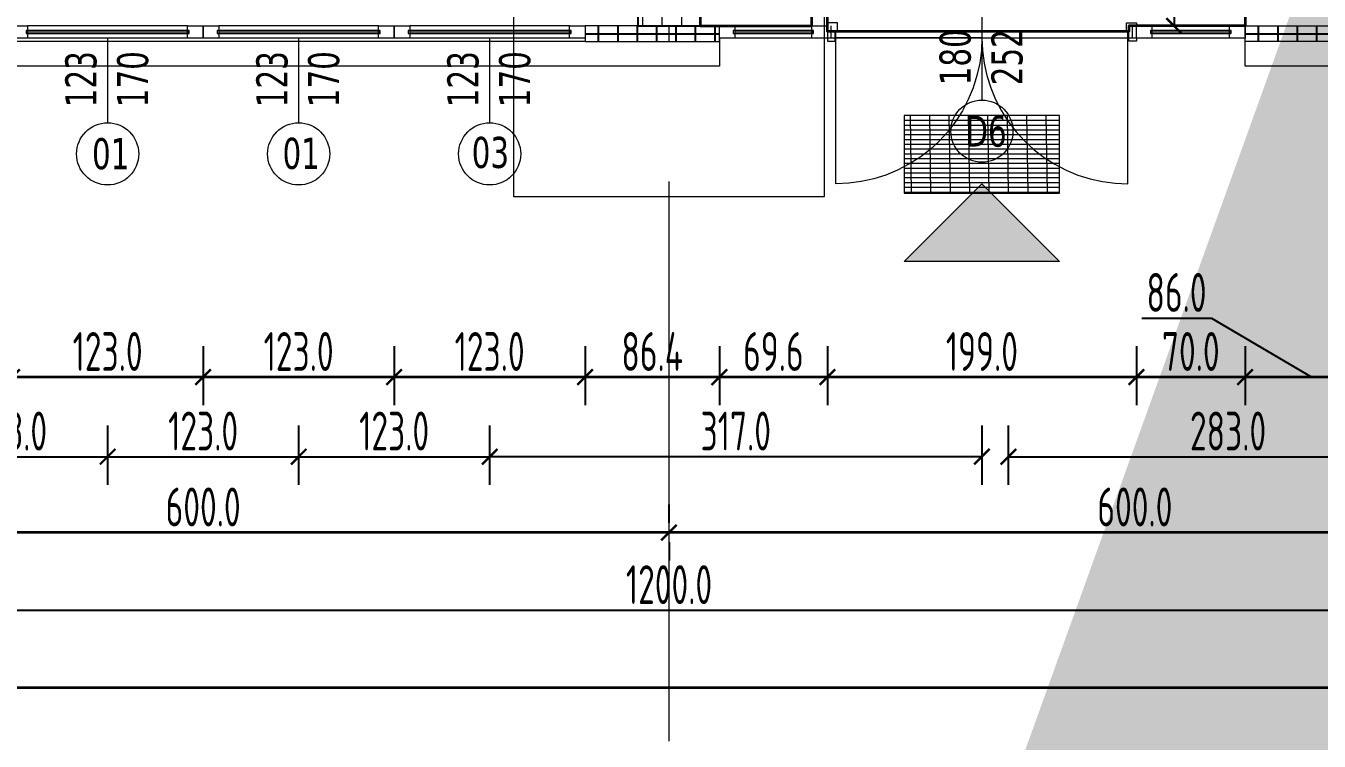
# Model space of a CAD drawing. Extents: x 6529560 to 6558080, y 5579316 to 5588131.
# Drawn here: x 6543819.16 to 6543827.49, y 5579599.63 to 5579604.23 of the extents above; entities that cross this region are included whole.
import ezdxf

# ---------------------------------------------------------------- set-up
doc = ezdxf.new("R2010")
doc.units = 0
doc.header["$MEASUREMENT"] = 0
doc.header["$PDSIZE"] = -5
doc.linetypes.add('ACAD_ISO10W100', pattern=[18, 12, -3, 0, -3])
doc.linetypes.add('GR_SOLID', pattern=[0])
doc.layers.get('0').update_dxf_attribs({"color": 2, "linetype": 'CONTINUOUS', "lineweight": 5})
doc.layers.get('Defpoints').update_dxf_attribs({"linetype": 'CONTINUOUS'})
for name, color, linetype, lineweight in [('arch_drzwi i okna', 4, 'CONTINUOUS', 15), ('arch_drzwi i okna_znaczniki', 130, 'CONTINUOUS', 9), ('arch_fundamenty na rzucie', 3, 'CONTINUOUS', 15), ('arch_osie', 181, 'CONTINUOUS', 5), ('arch_powierzchnia', 6, 'CONTINUOUS', 35), ('arch_sciany dzialowe cienkie na hali', 52, 'CONTINUOUS', 15), ('arch_sciany zewnetrzne wypelnienie', 94, 'CONTINUOUS', 25), ('arch_sciany zewnętrzne', 94, 'CONTINUOUS', 18), ('arch_slupy wypelnienie', 9, 'CONTINUOUS', 13), ('arch_słupy', 8, 'CONTINUOUS', 25), ('arch_urządzenia sanitarne', 4, 'GR_SOLID', 13), ('arch_wymiary', 2, 'CONTINUOUS', 13)]:
    doc.layers.add(name, color=color, linetype=linetype, lineweight=lineweight)
doc.styles.add('ISO8', font='iso8.shx', dxfattribs={"width": 0.7})
doc.styles.add('ROMANS', font='romans.shx', dxfattribs={"width": 0.8})
doc.styles.add('TABELKA', font='tahoma.ttf', dxfattribs={"width": 0.8})
doc.dimstyles.new('biura', dxfattribs={"dimtxt": 0.25, "dimasz": 0.1, "dimexe": 0.18, "dimexo": 0.0625, "dimgap": 0.04, "dimtad": 1, "dimdec": 1, "dimlfac": 100, "dimzin": 0, "dimdsep": 46, "dimtxsty": 'ISO8', "dimblk": 'ARCHTICK', "dimcen": 0.09, "dimadec": 0, "dimazin": 0, "dimtfac": 1, "dimtdec": 1, "dimtix": 1, "dimtofl": 0, "dimtmove": 0, "dimatfit": 3, "dimldrblk": 'ARCHTICK', "dimfxl": 0.2, "dimfxlon": 1, "dimtolj": 1, "dimtzin": 0, "dimarcsym": 0})
doc.dimstyles.new('D-GB-50', dxfattribs={"dimscale": 50, "dimtxt": 2.5, "dimasz": 2.5, "dimexe": 1, "dimexo": 2, "dimtad": 1, "dimdec": 0, "dimtxsty": 'ROMANS', "dimblk": 'OBLIQUE', "dimcen": 2.5, "dimdle": 1, "dimclrd": 256, "dimclre": 256, "dimclrt": 2, "dimadec": 0, "dimazin": 0, "dimtfac": 1, "dimtdec": 0, "dimtix": 1, "dimtmove": 2, "dimatfit": 3, "dimfxl": 1, "dimarcsym": 0})

# ---------------------------------------------------------------- blocks, each defined once
blk = doc.blocks.new('A$C519071FE')
at = {"layer": 'arch_urządzenia sanitarne'}
h = blk.add_hatch(color=256, dxfattribs=at)
h.dxf.hatch_style = 1
h.paths.add_polyline_path([(0.9950047889724373, 0.6799926683306694), (0.4950047889724374, 0.1799926683306694), (1.495004788972437, 0.1799926683306694)])
for p, q in [((0.0250047883018851, 1.616492669098079, -4.29766564237093), (0.0250047883018851, 1.696492670103907, 859.1612813596714)), ((1.965004789642989, 1.616492669098079, -4.29766564237093), (1.965004789642989, 1.696483536623418, 1718.002781315204))]:
    blk.add_line(p, q)
at = {"layer": 'arch_drzwi i okna', "extrusion": (0, 0, -1)}
for points in [[(-4.7879293561e-06, 1.616492669098079), (-4.7879293561e-06, 1.598492668941617), (-0.0500047896057367, 1.598492668941617), (-0.0500047896057367, 1.660992668941617), (-0.0650047892704606, 1.660992668941617), (-0.0650047892704606, 1.716492670588195), (-4.7879293561e-06, 1.716492670588195), (-4.7879293561e-06, 1.696492670103907)], [(-0.9950047889724373, 1.619992669671773), (-0.9914278052747248, 1.538066270761191), (-0.9807240758091211, 1.456763382069766), (-0.9629750652238726, 1.376702766865491), (-0.9383158534765244, 1.298493734560906), (-0.9069341095164418, 1.222731502726674), (-0.8690686682239174, 1.149992669001221), (-0.8250077106058596, 1.080830818973481), (-0.775086565874517, 1.01577231567353), (-0.7196851633489132, 0.9553122948855161), (-0.6592251406982541, 0.8999108932912349), (-0.5941666392609477, 0.8499897476285696), (-0.5250047892332077, 0.8059287900105118), (-0.4522659545764327, 0.7680633496493102), (-0.376503724604845, 0.7366816056892276), (-0.2982946904376149, 0.7120223911479115), (-0.2182340752333403, 0.6942733805626631), (-0.1369311884045601, 0.6835696529597044), (-0.0550047885626555, 0.679992669261992), (-0.0550047885626555, 1.659992668777704), (-0.9950047889724373, 1.659992668777704), (-0.9950047889724373, 1.619992669671773), (-0.0550047885626555, 1.619992669671773)], [(-0.9950047889724373, 1.619992669671773), (-0.9985817736014723, 1.538066270761191), (-1.009285500273108, 1.456763382069766), (-1.027034512721002, 1.376702766865491), (-1.05169372446835, 1.298493734560906), (-1.083075469359755, 1.222731502726674), (-1.120940909720957, 1.149992669001221), (-1.165001867339015, 1.080830818973481), (-1.214923010207712, 1.01577231567353), (-1.270324414595961, 0.9553122948855161), (-1.330784435383975, 0.8999108932912349), (-1.395842937752604, 0.8499897476285696), (-1.465004787780344, 0.8059287900105118), (-1.537743623368442, 0.7680633496493102), (-1.613505854271352, 0.7366816056892276), (-1.691714885644614, 0.7120223911479115), (-1.771775500848889, 0.6942733805626631), (-1.853078390471637, 0.6835696529597044), (-1.935004789382219, 0.679992669261992), (-1.935004789382219, 1.659992668777704), (-0.9950047889724373, 1.659992668777704), (-0.9950047889724373, 1.619992669671773), (-1.935004789382219, 1.619992669671773)]]:
    blk.add_lwpolyline(points, dxfattribs=at)
at = {"layer": 'arch_drzwi i okna'}
blk.add_lwpolyline([(1.990004788152873, 1.616492669098079), (1.990004788152873, 1.598492668941617), (1.940004790201783, 1.598492668941617), (1.940004790201783, 1.660992668941617), (1.925004787743091, 1.660992668941617), (1.925004787743091, 1.716483537107706), (1.990004788152873, 1.716483537107706), (1.990004788152873, 1.696483536623418)], dxfattribs=at)
at = {"layer": 'arch_drzwi i okna_znaczniki'}
blk.add_line((0.9950047889724373, 1.762795164249837, -1.171397484919907), (0.9950047889724373, 1.219075893983244, -1.171397484919907), dxfattribs=at)
blk.add_circle((0.9950047889724373, 1.01907589379698, -1.171397484919907), 0.2, dxfattribs=at)
at = {"layer": 'arch_urządzenia sanitarne', "elevation": -4.29766564237093}
blk.add_lwpolyline([(1.495004788972437, 0.1799926683306694), (0.4950047889724374, 0.1799926683306694), (0.9950047889724373, 0.6799926683306694), (1.495004788972437, 0.1799926683306694)], dxfattribs=at)
blk = doc.blocks.new('_ArchTick')
at = {"color": 0, "linetype": 'ByBlock', "const_width": 0.15}
blk.add_lwpolyline([(-0.5, -0.5), (0.5, 0.5)], dxfattribs=at)
blk = doc.blocks.new('*D298')
at = {"layer": 'arch_wymiary', "color": 0, "lineweight": -2, "transparency": 16777216}
for p, q in [((6543826.751977037, 5579612.647744307), (6543826.371977037, 5579612.647744307)), ((6543826.551977036, 5579612.647744307), (6543826.551977036, 5579604.227640747)), ((6543826.751977037, 5579604.227640747), (6543826.371977037, 5579604.227640747))]:
    blk.add_line(p, q, dxfattribs=at)
at = {"layer": 'Defpoints', "color": 0, "transparency": 16777216}
for p in [(6543827.073950033, 5579612.647744307), (6543826.551977036, 5579604.227640747), (6543826.953946196, 5579604.227640747)]:
    blk.add_point(p, dxfattribs=at)
at = {"layer": 'arch_wymiary', "color": 0, "lineweight": -2, "transparency": 16777216, "xscale": 0.1, "yscale": 0.1, "zscale": 0.1}
for p, rotation in [((6543826.551977036, 5579612.647744307), 90), ((6543826.551977036, 5579604.227640747), 270)]:
    blk.add_blockref('_ArchTick', p, dxfattribs=dict(at, rotation=rotation))
at = {"layer": 'arch_wymiary', "color": 0, "transparency": 16777216, "insert": (6543826.386977037, 5579609.224139856), "char_height": 0.25, "attachment_point": 5, "rotation": 90, "style": 'ISO8'}
blk.add_mtext('\\A1;842.0', dxfattribs=at)
blk = doc.blocks.new('*D514')
at = {"layer": 'arch_wymiary', "color": 0, "lineweight": -2, "transparency": 16777216}
for p, q in [((6543745.299701357, 5579600.167649211), (6543745.299701357, 5579599.787649211)), ((6543853.299701356, 5579600.167649211), (6543853.299701356, 5579599.787649211)), ((6543745.299701357, 5579599.967649211), (6543853.299701356, 5579599.967649211))]:
    blk.add_line(p, q, dxfattribs=at)
at = {"layer": 'Defpoints', "color": 0, "transparency": 16777216}
for p in [(6543745.299701357, 5579601.967649211), (6543853.299701356, 5579601.967638508), (6543853.299701356, 5579599.967649211)]:
    blk.add_point(p, dxfattribs=at)
at = {"layer": 'arch_wymiary', "color": 0, "lineweight": -2, "transparency": 16777216, "xscale": 0.1, "yscale": 0.1, "zscale": 0.1, "rotation": 180}
blk.add_blockref('_ArchTick', (6543745.299701357, 5579599.967649211), dxfattribs=at)
at = {"layer": 'arch_wymiary', "color": 0, "lineweight": -2, "transparency": 16777216, "xscale": 0.1, "yscale": 0.1, "zscale": 0.1}
blk.add_blockref('_ArchTick', (6543853.299701356, 5579599.967649211), dxfattribs=at)
at = {"layer": 'arch_wymiary', "color": 0, "transparency": 16777216, "insert": (6543799.299701357, 5579600.132649211), "char_height": 0.25, "attachment_point": 5, "style": 'ISO8'}
blk.add_mtext('\\A1;10800.0', dxfattribs=at)
blk = doc.blocks.new('*D521')
at = {"layer": 'arch_wymiary', "color": 0, "lineweight": -2, "transparency": 16777216}
for p, q in [((6543817.299701359, 5579600.667504827), (6543817.299701359, 5579600.287504827)), ((6543829.299701357, 5579600.667504827), (6543829.299701357, 5579600.287504827)), ((6543817.299701359, 5579600.467504826), (6543829.299701357, 5579600.467504826))]:
    blk.add_line(p, q, dxfattribs=at)
at = {"layer": 'Defpoints', "color": 0, "transparency": 16777216}
for p in [(6543817.299701359, 5579601.467502446), (6543829.299701357, 5579601.467504826), (6543829.299701357, 5579600.467504826)]:
    blk.add_point(p, dxfattribs=at)
at = {"layer": 'arch_wymiary', "color": 0, "lineweight": -2, "transparency": 16777216, "xscale": 0.1, "yscale": 0.1, "zscale": 0.1, "rotation": 180}
blk.add_blockref('_ArchTick', (6543817.299701359, 5579600.467504826), dxfattribs=at)
at = {"layer": 'arch_wymiary', "color": 0, "lineweight": -2, "transparency": 16777216, "xscale": 0.1, "yscale": 0.1, "zscale": 0.1}
blk.add_blockref('_ArchTick', (6543829.299701357, 5579600.467504826), dxfattribs=at)
at = {"layer": 'arch_wymiary', "color": 0, "transparency": 16777216, "insert": (6543823.299701358, 5579600.632504827), "char_height": 0.25, "attachment_point": 5, "style": 'ISO8'}
blk.add_mtext('\\A1;1200.0', dxfattribs=at)
blk = doc.blocks.new('*D528')
at = {"layer": 'arch_wymiary', "color": 0, "lineweight": -2, "transparency": 16777216}
for p, q in [((6543829.299701254, 5579600.967649211), (6543823.299701322, 5579600.967649211)), ((6543823.299701322, 5579600.905149211), (6543823.299701322, 5579600.787649211)), ((6543829.299701254, 5579600.905149805), (6543829.299701254, 5579600.787649211))]:
    blk.add_line(p, q, dxfattribs=at)
at = {"layer": 'Defpoints', "color": 0, "transparency": 16777216}
for p in [(6543823.299701322, 5579600.967649211), (6543823.299701322, 5579600.967649211), (6543829.299701254, 5579600.967649806)]:
    blk.add_point(p, dxfattribs=at)
at = {"layer": 'arch_wymiary', "color": 0, "lineweight": -2, "transparency": 16777216, "xscale": 0.1, "yscale": 0.1, "zscale": 0.1, "rotation": 180}
blk.add_blockref('_ArchTick', (6543823.299701322, 5579600.967649211), dxfattribs=at)
at = {"layer": 'arch_wymiary', "color": 0, "lineweight": -2, "transparency": 16777216, "xscale": 0.1, "yscale": 0.1, "zscale": 0.1}
blk.add_blockref('_ArchTick', (6543829.299701254, 5579600.967649211), dxfattribs=at)
at = {"layer": 'arch_wymiary', "color": 0, "transparency": 16777216, "insert": (6543826.299701288, 5579601.13264921), "char_height": 0.25, "attachment_point": 5, "style": 'ISO8'}
blk.add_mtext('\\A1;600.0', dxfattribs=at)
blk = doc.blocks.new('*D529')
at = {"layer": 'arch_wymiary', "color": 0, "lineweight": -2, "transparency": 16777216}
for p, q in [((6543823.299701322, 5579601.030149212), (6543823.299701322, 5579601.14764921)), ((6543823.299701322, 5579600.967649211), (6543817.299701256, 5579600.967649211)), ((6543817.299701256, 5579600.905149805), (6543817.299701256, 5579600.787649211))]:
    blk.add_line(p, q, dxfattribs=at)
at = {"layer": 'Defpoints', "color": 0, "transparency": 16777216}
for p in [(6543817.299701256, 5579600.967649806), (6543817.299701256, 5579600.967649211), (6543823.299701322, 5579600.967649211)]:
    blk.add_point(p, dxfattribs=at)
at = {"layer": 'arch_wymiary', "color": 0, "lineweight": -2, "transparency": 16777216, "xscale": 0.1, "yscale": 0.1, "zscale": 0.1, "rotation": 180}
blk.add_blockref('_ArchTick', (6543817.299701256, 5579600.967649211), dxfattribs=at)
at = {"layer": 'arch_wymiary', "color": 0, "lineweight": -2, "transparency": 16777216, "xscale": 0.1, "yscale": 0.1, "zscale": 0.1}
blk.add_blockref('_ArchTick', (6543823.299701322, 5579600.967649211), dxfattribs=at)
at = {"layer": 'arch_wymiary', "color": 0, "transparency": 16777216, "insert": (6543820.299701289, 5579601.13264921), "char_height": 0.25, "attachment_point": 5, "style": 'ISO8'}
blk.add_mtext('\\A1;600.0', dxfattribs=at)
blk = doc.blocks.new('*D459')
at = {"layer": 'arch_wymiary', "color": 0, "lineweight": -2, "transparency": 16777216}
for p, q in [((6543818.454701729, 5579601.655712285), (6543818.454701729, 5579601.275712285)), ((6543819.684701729, 5579601.655712285), (6543819.684701729, 5579601.275712285)), ((6543818.454701729, 5579601.455712285), (6543819.684701729, 5579601.455712285))]:
    blk.add_line(p, q, dxfattribs=at)
at = {"layer": 'Defpoints', "color": 0, "transparency": 16777216}
for p in [(6543818.454701729, 5579603.704787208), (6543819.684701729, 5579603.603922553), (6543819.684701729, 5579601.455712285)]:
    blk.add_point(p, dxfattribs=at)
at = {"layer": 'arch_wymiary', "color": 0, "lineweight": -2, "transparency": 16777216, "xscale": 0.1, "yscale": 0.1, "zscale": 0.1, "rotation": 180}
blk.add_blockref('_ArchTick', (6543818.454701729, 5579601.455712285), dxfattribs=at)
at = {"layer": 'arch_wymiary', "color": 0, "lineweight": -2, "transparency": 16777216, "xscale": 0.1, "yscale": 0.1, "zscale": 0.1}
blk.add_blockref('_ArchTick', (6543819.684701729, 5579601.455712285), dxfattribs=at)
at = {"layer": 'arch_wymiary', "color": 0, "transparency": 16777216, "insert": (6543819.069701729, 5579601.620712285), "char_height": 0.25, "attachment_point": 5, "style": 'ISO8'}
blk.add_mtext('\\A1;123.0', dxfattribs=at)
blk = doc.blocks.new('*D460')
at = {"layer": 'arch_wymiary', "color": 0, "lineweight": -2, "transparency": 16777216}
for p, q in [((6543819.684701729, 5579601.655712285), (6543819.684701729, 5579601.275712285)), ((6543820.91470173, 5579601.655712285), (6543820.91470173, 5579601.275712285)), ((6543819.684701729, 5579601.455712285), (6543820.91470173, 5579601.455712285))]:
    blk.add_line(p, q, dxfattribs=at)
at = {"layer": 'Defpoints', "color": 0, "transparency": 16777216}
for p in [(6543820.91470173, 5579603.704786965), (6543819.684701729, 5579603.603922553), (6543820.91470173, 5579601.455712285)]:
    blk.add_point(p, dxfattribs=at)
at = {"layer": 'arch_wymiary', "color": 0, "lineweight": -2, "transparency": 16777216, "xscale": 0.1, "yscale": 0.1, "zscale": 0.1, "rotation": 180}
blk.add_blockref('_ArchTick', (6543819.684701729, 5579601.455712285), dxfattribs=at)
at = {"layer": 'arch_wymiary', "color": 0, "lineweight": -2, "transparency": 16777216, "xscale": 0.1, "yscale": 0.1, "zscale": 0.1}
blk.add_blockref('_ArchTick', (6543820.91470173, 5579601.455712285), dxfattribs=at)
at = {"layer": 'arch_wymiary', "color": 0, "transparency": 16777216, "insert": (6543820.29970173, 5579601.620712285), "char_height": 0.25, "attachment_point": 5, "style": 'ISO8'}
blk.add_mtext('\\A1;123.0', dxfattribs=at)
blk = doc.blocks.new('*D461')
at = {"layer": 'arch_wymiary', "color": 0, "lineweight": -2, "transparency": 16777216}
for p, q in [((6543820.91470173, 5579601.655712285), (6543820.91470173, 5579601.275712285)), ((6543822.144701729, 5579601.655712285), (6543822.144701729, 5579601.275712285)), ((6543820.91470173, 5579601.455712285), (6543822.144701729, 5579601.455712285))]:
    blk.add_line(p, q, dxfattribs=at)
at = {"layer": 'Defpoints', "color": 0, "transparency": 16777216}
for p in [(6543820.91470173, 5579603.704786965), (6543822.144701729, 5579603.661324249), (6543822.144701729, 5579601.455712285)]:
    blk.add_point(p, dxfattribs=at)
at = {"layer": 'arch_wymiary', "color": 0, "lineweight": -2, "transparency": 16777216, "xscale": 0.1, "yscale": 0.1, "zscale": 0.1, "rotation": 180}
blk.add_blockref('_ArchTick', (6543820.91470173, 5579601.455712285), dxfattribs=at)
at = {"layer": 'arch_wymiary', "color": 0, "lineweight": -2, "transparency": 16777216, "xscale": 0.1, "yscale": 0.1, "zscale": 0.1}
blk.add_blockref('_ArchTick', (6543822.144701729, 5579601.455712285), dxfattribs=at)
at = {"layer": 'arch_wymiary', "color": 0, "transparency": 16777216, "insert": (6543821.529701729, 5579601.620712285), "char_height": 0.25, "attachment_point": 5, "style": 'ISO8'}
blk.add_mtext('\\A1;123.0', dxfattribs=at)
blk = doc.blocks.new('*D462')
at = {"layer": 'arch_wymiary', "color": 0, "lineweight": -2, "transparency": 16777216}
for p, q in [((6543825.484685438, 5579601.6557072), (6543825.484685438, 5579601.2757072)), ((6543828.31469779, 5579601.6557072), (6543828.31469779, 5579601.2757072)), ((6543825.484685438, 5579601.4557072), (6543828.31469779, 5579601.4557072))]:
    blk.add_line(p, q, dxfattribs=at)
at = {"layer": 'Defpoints', "color": 0, "transparency": 16777216}
for p in [(6543825.484685438, 5579603.803646581), (6543828.31469779, 5579603.661319164), (6543828.31469779, 5579601.4557072)]:
    blk.add_point(p, dxfattribs=at)
at = {"layer": 'arch_wymiary', "color": 0, "lineweight": -2, "transparency": 16777216, "xscale": 0.1, "yscale": 0.1, "zscale": 0.1, "rotation": 180}
blk.add_blockref('_ArchTick', (6543825.484685438, 5579601.4557072), dxfattribs=at)
at = {"layer": 'arch_wymiary', "color": 0, "lineweight": -2, "transparency": 16777216, "xscale": 0.1, "yscale": 0.1, "zscale": 0.1}
blk.add_blockref('_ArchTick', (6543828.31469779, 5579601.4557072), dxfattribs=at)
at = {"layer": 'arch_wymiary', "color": 0, "transparency": 16777216, "insert": (6543826.899691614, 5579601.6207072), "char_height": 0.25, "attachment_point": 5, "style": 'ISO8'}
blk.add_mtext('\\A1;283.0', dxfattribs=at)
blk = doc.blocks.new('*D412')
at = {"layer": 'arch_wymiary', "color": 0, "lineweight": -2, "transparency": 16777216}
for p, q in [((6543819.069701728, 5579602.167649211), (6543819.069701728, 5579601.78764921)), ((6543820.29970173, 5579602.167649211), (6543820.29970173, 5579601.78764921)), ((6543819.069701728, 5579601.967649211), (6543820.29970173, 5579601.967649211))]:
    blk.add_line(p, q, dxfattribs=at)
at = {"layer": 'Defpoints', "color": 0, "transparency": 16777216}
for p in [(6543819.069701728, 5579604.147642414), (6543820.29970173, 5579604.147642414), (6543820.29970173, 5579601.967649211)]:
    blk.add_point(p, dxfattribs=at)
at = {"layer": 'arch_wymiary', "color": 0, "lineweight": -2, "transparency": 16777216, "xscale": 0.1, "yscale": 0.1, "zscale": 0.1, "rotation": 180}
blk.add_blockref('_ArchTick', (6543819.069701728, 5579601.967649211), dxfattribs=at)
at = {"layer": 'arch_wymiary', "color": 0, "lineweight": -2, "transparency": 16777216, "xscale": 0.1, "yscale": 0.1, "zscale": 0.1}
blk.add_blockref('_ArchTick', (6543820.29970173, 5579601.967649211), dxfattribs=at)
at = {"layer": 'arch_wymiary', "color": 0, "transparency": 16777216, "insert": (6543819.68470173, 5579602.132649211), "char_height": 0.25, "attachment_point": 5, "style": 'ISO8'}
blk.add_mtext('\\A1;123.0', dxfattribs=at)
blk = doc.blocks.new('*D413')
at = {"layer": 'arch_wymiary', "color": 0, "lineweight": -2, "transparency": 16777216}
for p, q in [((6543820.29970173, 5579602.167649211), (6543820.29970173, 5579601.78764921)), ((6543821.529701729, 5579602.167649211), (6543821.529701729, 5579601.78764921)), ((6543820.29970173, 5579601.967649211), (6543821.529701729, 5579601.967649211))]:
    blk.add_line(p, q, dxfattribs=at)
at = {"layer": 'Defpoints', "color": 0, "transparency": 16777216}
for p in [(6543820.29970173, 5579604.147642414), (6543821.529701729, 5579604.14764182), (6543821.529701729, 5579601.967649211)]:
    blk.add_point(p, dxfattribs=at)
at = {"layer": 'arch_wymiary', "color": 0, "lineweight": -2, "transparency": 16777216, "xscale": 0.1, "yscale": 0.1, "zscale": 0.1, "rotation": 180}
blk.add_blockref('_ArchTick', (6543820.29970173, 5579601.967649211), dxfattribs=at)
at = {"layer": 'arch_wymiary', "color": 0, "lineweight": -2, "transparency": 16777216, "xscale": 0.1, "yscale": 0.1, "zscale": 0.1}
blk.add_blockref('_ArchTick', (6543821.529701729, 5579601.967649211), dxfattribs=at)
at = {"layer": 'arch_wymiary', "color": 0, "transparency": 16777216, "insert": (6543820.914701728, 5579602.132649211), "char_height": 0.25, "attachment_point": 5, "style": 'ISO8'}
blk.add_mtext('\\A1;123.0', dxfattribs=at)
blk = doc.blocks.new('*D414')
at = {"layer": 'arch_wymiary', "color": 0, "lineweight": -2, "transparency": 16777216}
for p, q in [((6543821.529701729, 5579602.167649211), (6543821.529701729, 5579601.78764921)), ((6543822.759701729, 5579602.167649211), (6543822.759701729, 5579601.78764921)), ((6543821.529701729, 5579601.967649211), (6543822.759701729, 5579601.967649211))]:
    blk.add_line(p, q, dxfattribs=at)
at = {"layer": 'Defpoints', "color": 0, "transparency": 16777216}
for p in [(6543821.529701729, 5579604.14764182), (6543822.759701729, 5579604.14764182), (6543822.759701729, 5579601.967649211)]:
    blk.add_point(p, dxfattribs=at)
at = {"layer": 'arch_wymiary', "color": 0, "lineweight": -2, "transparency": 16777216, "xscale": 0.1, "yscale": 0.1, "zscale": 0.1, "rotation": 180}
blk.add_blockref('_ArchTick', (6543821.529701729, 5579601.967649211), dxfattribs=at)
at = {"layer": 'arch_wymiary', "color": 0, "lineweight": -2, "transparency": 16777216, "xscale": 0.1, "yscale": 0.1, "zscale": 0.1}
blk.add_blockref('_ArchTick', (6543822.759701729, 5579601.967649211), dxfattribs=at)
at = {"layer": 'arch_wymiary', "color": 0, "transparency": 16777216, "insert": (6543822.144701729, 5579602.132649211), "char_height": 0.25, "attachment_point": 5, "style": 'ISO8'}
blk.add_mtext('\\A1;123.0', dxfattribs=at)
blk = doc.blocks.new('*D415')
at = {"layer": 'arch_wymiary', "color": 0, "lineweight": -2, "transparency": 16777216}
for p, q in [((6543822.759701729, 5579602.167649211), (6543822.759701729, 5579601.78764921)), ((6543823.623732723, 5579602.167649211), (6543823.623732723, 5579601.78764921)), ((6543822.759701729, 5579601.967649211), (6543823.623732723, 5579601.967649211))]:
    blk.add_line(p, q, dxfattribs=at)
at = {"layer": 'Defpoints', "color": 0, "transparency": 16777216}
for p in [(6543822.759701729, 5579604.14764182), (6543823.623732723, 5579604.127646816), (6543823.623732723, 5579601.967649211)]:
    blk.add_point(p, dxfattribs=at)
at = {"layer": 'arch_wymiary', "color": 0, "lineweight": -2, "transparency": 16777216, "xscale": 0.1, "yscale": 0.1, "zscale": 0.1, "rotation": 180}
blk.add_blockref('_ArchTick', (6543822.759701729, 5579601.967649211), dxfattribs=at)
at = {"layer": 'arch_wymiary', "color": 0, "lineweight": -2, "transparency": 16777216, "xscale": 0.1, "yscale": 0.1, "zscale": 0.1}
blk.add_blockref('_ArchTick', (6543823.623732723, 5579601.967649211), dxfattribs=at)
at = {"layer": 'arch_wymiary', "color": 0, "transparency": 16777216, "insert": (6543823.191717226, 5579602.132649211), "char_height": 0.25, "attachment_point": 5, "style": 'ISO8'}
blk.add_mtext('\\A1;86.4', dxfattribs=at)
blk = doc.blocks.new('*D416')
at = {"layer": 'arch_wymiary', "color": 0, "lineweight": -2, "transparency": 16777216}
for p, q in [((6543823.623732723, 5579602.167649211), (6543823.623732723, 5579601.78764921)), ((6543824.31968952, 5579602.167649211), (6543824.31968952, 5579601.78764921)), ((6543823.623732723, 5579601.967649211), (6543824.31968952, 5579601.967649211))]:
    blk.add_line(p, q, dxfattribs=at)
at = {"layer": 'Defpoints', "color": 0, "transparency": 16777216}
for p in [(6543823.623732723, 5579604.127646816), (6543824.31968952, 5579604.147646789), (6543824.31968952, 5579601.967649211)]:
    blk.add_point(p, dxfattribs=at)
at = {"layer": 'arch_wymiary', "color": 0, "lineweight": -2, "transparency": 16777216, "xscale": 0.1, "yscale": 0.1, "zscale": 0.1, "rotation": 180}
blk.add_blockref('_ArchTick', (6543823.623732723, 5579601.967649211), dxfattribs=at)
at = {"layer": 'arch_wymiary', "color": 0, "lineweight": -2, "transparency": 16777216, "xscale": 0.1, "yscale": 0.1, "zscale": 0.1}
blk.add_blockref('_ArchTick', (6543824.31968952, 5579601.967649211), dxfattribs=at)
at = {"layer": 'arch_wymiary', "color": 0, "transparency": 16777216, "insert": (6543823.971711121, 5579602.132649211), "char_height": 0.25, "attachment_point": 5, "style": 'ISO8'}
blk.add_mtext('\\A1;69.6', dxfattribs=at)
blk = doc.blocks.new('*D417')
at = {"layer": 'arch_wymiary', "color": 0, "lineweight": -2, "transparency": 16777216}
for p, q in [((6543826.343459149, 5579602.347649211), (6543826.792052899, 5579602.347649211)), ((6543826.792052899, 5579602.347649211), (6543827.439684314, 5579601.967649211)), ((6543827.009684799, 5579602.167649211), (6543827.009684799, 5579601.78764921)), ((6543827.869683831, 5579602.167649211), (6543827.869683831, 5579601.78764921)), ((6543827.009684799, 5579601.967649211), (6543827.869683831, 5579601.967649211))]:
    blk.add_line(p, q, dxfattribs=at)
at = {"layer": 'Defpoints', "color": 0, "transparency": 16777216}
for p in [(6543827.009684799, 5579604.127630066), (6543827.869683831, 5579604.127630066), (6543827.869683831, 5579601.967649211)]:
    blk.add_point(p, dxfattribs=at)
at = {"layer": 'arch_wymiary', "color": 0, "lineweight": -2, "transparency": 16777216, "xscale": 0.1, "yscale": 0.1, "zscale": 0.1, "rotation": 180}
blk.add_blockref('_ArchTick', (6543827.009684799, 5579601.967649211), dxfattribs=at)
at = {"layer": 'arch_wymiary', "color": 0, "lineweight": -2, "transparency": 16777216, "xscale": 0.1, "yscale": 0.1, "zscale": 0.1}
blk.add_blockref('_ArchTick', (6543827.869683831, 5579601.967649211), dxfattribs=at)
at = {"layer": 'arch_wymiary', "color": 0, "transparency": 16777216, "insert": (6543826.567756024, 5579602.512649211), "char_height": 0.25, "attachment_point": 5, "style": 'ISO8'}
blk.add_mtext('\\A1;86.0', dxfattribs=at)
blk = doc.blocks.new('*D543')
at = {"layer": 'arch_wymiary', "color": 0, "lineweight": -2, "transparency": 16777216}
for p, q in [((6543824.31968952, 5579602.167649211), (6543824.31968952, 5579601.78764921)), ((6543826.309691069, 5579602.167649211), (6543826.309691069, 5579601.78764921)), ((6543824.31968952, 5579601.967649211), (6543826.309691069, 5579601.967649211))]:
    blk.add_line(p, q, dxfattribs=at)
at = {"layer": 'Defpoints', "color": 0, "transparency": 16777216}
for p in [(6543824.31968952, 5579604.147646789), (6543826.309691069, 5579604.147637655), (6543826.309691069, 5579601.967649211)]:
    blk.add_point(p, dxfattribs=at)
at = {"layer": 'arch_wymiary', "color": 0, "lineweight": -2, "transparency": 16777216, "xscale": 0.1, "yscale": 0.1, "zscale": 0.1, "rotation": 180}
blk.add_blockref('_ArchTick', (6543824.31968952, 5579601.967649211), dxfattribs=at)
at = {"layer": 'arch_wymiary', "color": 0, "lineweight": -2, "transparency": 16777216, "xscale": 0.1, "yscale": 0.1, "zscale": 0.1}
blk.add_blockref('_ArchTick', (6543826.309691069, 5579601.967649211), dxfattribs=at)
at = {"layer": 'arch_wymiary', "color": 0, "transparency": 16777216, "insert": (6543825.314690295, 5579602.132649211), "char_height": 0.25, "attachment_point": 5, "style": 'ISO8'}
blk.add_mtext('\\A1;199.0', dxfattribs=at)
blk = doc.blocks.new('*D544')
at = {"layer": 'arch_wymiary', "color": 0, "lineweight": -2, "transparency": 16777216}
for p, q in [((6543826.309691069, 5579602.167649211), (6543826.309691069, 5579601.78764921)), ((6543827.009684799, 5579602.167649211), (6543827.009684799, 5579601.78764921)), ((6543826.309691069, 5579601.967649211), (6543827.009684799, 5579601.967649211))]:
    blk.add_line(p, q, dxfattribs=at)
at = {"layer": 'Defpoints', "color": 0, "transparency": 16777216}
for p in [(6543826.309691069, 5579604.147637655), (6543827.009684799, 5579604.127630066), (6543827.009684799, 5579601.967649211)]:
    blk.add_point(p, dxfattribs=at)
at = {"layer": 'arch_wymiary', "color": 0, "lineweight": -2, "transparency": 16777216, "xscale": 0.1, "yscale": 0.1, "zscale": 0.1, "rotation": 180}
blk.add_blockref('_ArchTick', (6543826.309691069, 5579601.967649211), dxfattribs=at)
at = {"layer": 'arch_wymiary', "color": 0, "lineweight": -2, "transparency": 16777216, "xscale": 0.1, "yscale": 0.1, "zscale": 0.1}
blk.add_blockref('_ArchTick', (6543827.009684799, 5579601.967649211), dxfattribs=at)
at = {"layer": 'arch_wymiary', "color": 0, "transparency": 16777216, "insert": (6543826.659687935, 5579602.132649211), "char_height": 0.25, "attachment_point": 5, "style": 'ISO8'}
blk.add_mtext('\\A1;70.0', dxfattribs=at)
blk = doc.blocks.new('*D545')
at = {"layer": 'arch_wymiary', "color": 0, "lineweight": -2, "transparency": 16777216}
for p, q in [((6543825.314689521, 5579601.655712285), (6543825.314689521, 5579601.275712285)), ((6543825.314689521, 5579601.455712285), (6543822.144701729, 5579601.455712285)), ((6543822.144701729, 5579601.393212285), (6543822.144701729, 5579601.275712285))]:
    blk.add_line(p, q, dxfattribs=at)
at = {"layer": 'Defpoints', "color": 0, "transparency": 16777216}
for p in [(6543825.314689521, 5579603.803651666), (6543822.144701729, 5579601.455712285), (6543822.144701729, 5579601.455712285)]:
    blk.add_point(p, dxfattribs=at)
at = {"layer": 'arch_wymiary', "color": 0, "lineweight": -2, "transparency": 16777216, "xscale": 0.1, "yscale": 0.1, "zscale": 0.1, "rotation": 180}
blk.add_blockref('_ArchTick', (6543822.144701729, 5579601.455712285), dxfattribs=at)
at = {"layer": 'arch_wymiary', "color": 0, "lineweight": -2, "transparency": 16777216, "xscale": 0.1, "yscale": 0.1, "zscale": 0.1}
blk.add_blockref('_ArchTick', (6543825.314689521, 5579601.455712285), dxfattribs=at)
at = {"layer": 'arch_wymiary', "color": 0, "transparency": 16777216, "insert": (6543823.729695625, 5579601.620712285), "char_height": 0.25, "attachment_point": 5, "style": 'ISO8'}
blk.add_mtext('\\A1;317.0', dxfattribs=at)
blk = doc.blocks.new('_OBLIQUE')
at = {"color": 0, "linetype": 'ByBlock', "lineweight": -2}
blk.add_line((-0.5, -0.5), (0.5, 0.5), dxfattribs=at)

msp = doc.modelspace()

# ---------------------------------------------------------------- hatches: boundary and pattern name
h = msp.add_hatch()
h.set_pattern_fill('GRATE', color=256)
h.set_pattern_definition([(0, (48.47999699600041, 0), (0, 0.03125), []), (90, (48.47999699600041, 0), (-0.125, 0), [])])
h.paths.add_polyline_path([(6543824.814689521, 5579603.651147571), (6543824.814689521, 5579603.151147571), (6543825.814689522, 5579603.151147571), (6543825.814689522, 5579603.651147571)])
at = {"layer": 'arch_sciany zewnetrzne wypelnienie'}
h = msp.add_hatch(dxfattribs=at)
h.set_pattern_fill('ANSI37', color=256, angle=45)
h.set_pattern_definition([(90, (6543291.096235155, 5579465.300632876), (-0.125, 0), []), (180, (6543291.096235155, 5579465.300632876), (0, -0.125), [])])
h.paths.add_polyline_path([(6543744.999702052, 5579615.437142748), (6543744.99973667, 5579617.115133819), (6543744.899702049, 5579617.115133049), (6543744.89970205, 5579615.437147786)])
h.paths.add_polyline_path([(6543768.771692269, 5579604.227647968), (6543775.864692524, 5579604.227647968), (6543775.864692524, 5579604.127647971), (6543768.771692269, 5579604.127647971)])
h.paths.add_polyline_path([(6543798.759692126, 5579604.227645582), (6543802.299692271, 5579604.227645582), (6543802.299692271, 5579604.127647971), (6543798.759692126, 5579604.127647971)])
h.paths.add_polyline_path([(6543822.75969212, 5579604.227647971), (6543822.75969212, 5579604.127647971), (6543823.623732723, 5579604.127646816), (6543823.623733699, 5579604.22764382)])
h.paths.add_polyline_path([(6543827.009684799, 5579604.227640747), (6543827.869683831, 5579604.227640747), (6543827.869683831, 5579604.127630066), (6543827.009684799, 5579604.127630066)])
h.paths.add_polyline_path([(6543853.599697031, 5579615.43714902), (6543853.699697032, 5579615.437149024), (6543853.699697017, 5579617.115133818), (6543853.599697016, 5579617.115133819)])
h.paths.add_polyline_path([(6543777.829692527, 5579604.227647572), (6543779.529692265, 5579604.227647572), (6543779.529692265, 5579604.127647971), (6543777.829692527, 5579604.127647971)])
h.paths.add_polyline_path([(6543853.599683164, 5579604.880149105), (6543853.699697033, 5579604.880149105), (6543853.699697033, 5579604.127640241), (6543852.759700513, 5579604.127635998), (6543852.75969227, 5579604.227638774), (6543853.599693335, 5579604.227638774)])
at = {"layer": 'arch_slupy wypelnienie'}
h = msp.add_hatch(dxfattribs=at)
h.set_pattern_fill('ANSI37', color=256, angle=225)
h.set_pattern_definition([(270, (56.63013022299856, 97.5574786895886), (0.125, 0), []), (0, (56.63013022299856, 97.5574786895886), (0, 0.125), [])])
h.paths.add_polyline_path([(6543823.499691926, 5579604.627638565), (6543823.099691925, 5579604.627638565), (6543823.099691925, 5579604.227638563), (6543823.499691926, 5579604.227638563)])

# ---------------------------------------------------------------- linework, layer by layer
at = {"elevation": -7.302244727151225}
msp.add_lwpolyline([(6543824.814689521, 5579603.651147571), (6543824.814689521, 5579603.151147571), (6543825.814689522, 5579603.151147571), (6543825.814689522, 5579603.651147571)], close=True, dxfattribs=at)
at = {"layer": 'arch_drzwi i okna'}
for p, q in [((6543820.199692127, 5579604.227642922), (6543819.169692126, 5579604.227642922)), ((6543819.169692126, 5579604.197642923), (6543819.169692126, 5579604.177642923)), ((6543820.199692127, 5579604.197642923), (6543820.199692127, 5579604.177642923)), ((6543821.429692126, 5579604.227642922), (6543820.399692125, 5579604.227642922)), ((6543820.399692125, 5579604.197642923), (6543820.399692125, 5579604.177642923)), ((6543821.429692126, 5579604.197642923), (6543821.429692126, 5579604.177642923)), ((6543822.65969212, 5579604.227639124), (6543821.629692121, 5579604.227639124)), ((6543821.629692121, 5579604.197639124), (6543821.629692121, 5579604.177639125)), ((6543822.65969212, 5579604.197639124), (6543822.65969212, 5579604.177639125)), ((6543824.219689521, 5579604.22764679), (6543823.723732725, 5579604.227642545, -866.0957740404963)), ((6543823.723732725, 5579604.197642543, -866.0957740404963), (6543823.723732725, 5579604.177642545, -866.0957740404963)), ((6543824.219689521, 5579604.197646789), (6543824.219689521, 5579604.17764679)), ((6543826.909684801, 5579604.227640747, -866.0957740404963), (6543826.40969107, 5579604.227637656)), ((6543826.40969107, 5579604.197637656), (6543826.40969107, 5579604.177637657)), ((6543826.909684801, 5579604.197640746, -866.0957740404963), (6543826.909684801, 5579604.177640748, -866.0957740404963)), ((6543820.199692127, 5579604.147642923), (6543819.169692126, 5579604.147642923)), ((6543821.429692126, 5579604.147642923), (6543820.399692125, 5579604.147642923)), ((6543822.65969212, 5579604.147639124), (6543821.629692121, 5579604.147639124)), ((6543824.219689521, 5579604.147646789), (6543823.723732725, 5579604.147642543, -866.0957740404963)), ((6543826.909684801, 5579604.147640745, -866.0957740404963), (6543826.40969107, 5579604.147637655))]:
    msp.add_line(p, q, dxfattribs=at)
for points in [[(6543824.359691738, 5579605.597627725), (6543824.359691738, 5579605.697627725), (6543824.219689521, 5579605.697627725), (6543824.219689521, 5579604.22764679), (6543824.31968952, 5579604.22764679), (6543824.31968079, 5579605.597627725)], [(6543819.159692126, 5579604.177642923), (6543820.209692126, 5579604.177642923), (6543820.209692126, 5579604.197642923), (6543819.159692126, 5579604.197642923)], [(6543819.169692126, 5579604.182642923), (6543820.199692127, 5579604.182642923), (6543820.199692127, 5579604.192642922), (6543819.169692126, 5579604.192642922)], [(6543820.389692126, 5579604.177642923), (6543821.439692126, 5579604.177642923), (6543821.439692126, 5579604.197642923), (6543820.389692126, 5579604.197642923)], [(6543820.399692125, 5579604.182642923), (6543821.429692126, 5579604.182642923), (6543821.429692126, 5579604.192642922), (6543820.399692125, 5579604.192642922)], [(6543821.619692121, 5579604.177639125), (6543822.669692121, 5579604.177639125), (6543822.669692121, 5579604.197639124), (6543821.619692121, 5579604.197639124)], [(6543821.629692121, 5579604.182639126), (6543822.65969212, 5579604.182639126), (6543822.65969212, 5579604.192639124), (6543821.629692121, 5579604.192639124)], [(6543823.713732723, 5579604.177642545), (6543824.229689521, 5579604.17764679), (6543824.229689521, 5579604.197646789), (6543823.713732723, 5579604.197642543)], [(6543823.723732725, 5579604.182642545), (6543824.219689521, 5579604.18264679), (6543824.219689521, 5579604.19264679), (6543823.723732725, 5579604.192642545)], [(6543826.399691068, 5579604.177637657), (6543826.919684801, 5579604.177640748), (6543826.919684801, 5579604.197640746), (6543826.399691068, 5579604.197637656)], [(6543826.40969107, 5579604.182637657), (6543826.909684801, 5579604.182640747), (6543826.909684801, 5579604.192640747), (6543826.40969107, 5579604.192637657)]]:
    msp.add_lwpolyline(points, close=True, dxfattribs=at)
for points in [[(6543819.169692126, 5579604.227642922), (6543819.169692126, 5579604.197642923), (6543819.159692126, 5579604.197642923), (6543819.159692126, 5579604.177642923), (6543819.169692126, 5579604.177642923), (6543819.169692126, 5579604.147642923), (6543819.069692125, 5579604.147642923), (6543819.069692125, 5579604.227642922), (6543819.169692126, 5579604.227642922)], [(6543820.199692127, 5579604.147642923), (6543820.199692127, 5579604.177642923), (6543820.209692126, 5579604.177642923), (6543820.209692126, 5579604.197642923), (6543820.199692127, 5579604.197642923), (6543820.199692127, 5579604.227642922), (6543820.299692127, 5579604.227642922), (6543820.299692127, 5579604.147642923), (6543820.199692127, 5579604.147642923)], [(6543820.399692125, 5579604.227642922), (6543820.399692125, 5579604.197642923), (6543820.389692126, 5579604.197642923), (6543820.389692126, 5579604.177642923), (6543820.399692125, 5579604.177642923), (6543820.399692125, 5579604.147642923), (6543820.299692127, 5579604.147642923), (6543820.299692127, 5579604.227642922), (6543820.399692125, 5579604.227642922)], [(6543821.429692126, 5579604.147642923), (6543821.429692126, 5579604.177642923), (6543821.439692126, 5579604.177642923), (6543821.439692126, 5579604.197642923), (6543821.429692126, 5579604.197642923), (6543821.429692126, 5579604.227642922), (6543821.529692126, 5579604.227642922), (6543821.529692126, 5579604.147642923), (6543821.429692126, 5579604.147642923)], [(6543821.629692121, 5579604.227639124), (6543821.629692121, 5579604.197639124), (6543821.619692121, 5579604.197639124), (6543821.619692121, 5579604.177639125), (6543821.629692121, 5579604.177639125), (6543821.629692121, 5579604.147639124), (6543821.52969212, 5579604.147639124), (6543821.52969212, 5579604.227639124), (6543821.629692121, 5579604.227639124)], [(6543822.65969212, 5579604.147639124), (6543822.65969212, 5579604.177639125), (6543822.669692121, 5579604.177639125), (6543822.669692121, 5579604.197639124), (6543822.65969212, 5579604.197639124), (6543822.65969212, 5579604.227639124), (6543822.75969212, 5579604.227639124), (6543822.75969212, 5579604.147639124), (6543822.65969212, 5579604.147639124)], [(6543824.219689521, 5579604.147646789), (6543824.219689521, 5579604.17764679), (6543824.229689521, 5579604.17764679), (6543824.229689521, 5579604.197646789), (6543824.219689521, 5579604.197646789), (6543824.219689521, 5579604.22764679), (6543824.31968952, 5579604.22764679), (6543824.31968952, 5579604.147646789), (6543824.219689521, 5579604.147646789)], [(6543826.40969107, 5579604.227637656), (6543826.40969107, 5579604.197637656), (6543826.399691068, 5579604.197637656), (6543826.399691068, 5579604.177637657), (6543826.40969107, 5579604.177637657), (6543826.40969107, 5579604.147637655), (6543826.309691069, 5579604.147637655), (6543826.309691069, 5579604.227637656), (6543826.40969107, 5579604.227637656)]]:
    msp.add_lwpolyline(points, dxfattribs=at)
at = {"layer": 'arch_drzwi i okna', "elevation": -866.0957740404963}
for points in [[(6543823.723732725, 5579604.227642545), (6543823.723732725, 5579604.197642543), (6543823.713732723, 5579604.197642543), (6543823.713732723, 5579604.177642545), (6543823.723732725, 5579604.177642545), (6543823.723732725, 5579604.147642543), (6543823.623732723, 5579604.147642543), (6543823.623732723, 5579604.227642545), (6543823.723732725, 5579604.227642545)], [(6543826.909684801, 5579604.147640745), (6543826.909684801, 5579604.177640748), (6543826.919684801, 5579604.177640748), (6543826.919684801, 5579604.197640746), (6543826.909684801, 5579604.197640746), (6543826.909684801, 5579604.227640747), (6543827.009684799, 5579604.227640747), (6543827.009684799, 5579604.147640745), (6543826.909684801, 5579604.147640745)]]:
    msp.add_lwpolyline(points, dxfattribs=at)
at = {"layer": 'arch_drzwi i okna_znaczniki'}
for p, q in [((6543819.684692125, 5579604.147642923), (6543819.684692125, 5579603.603923652)), ((6543820.914692126, 5579604.147642923), (6543820.914692126, 5579603.603923652)), ((6543822.14469212, 5579604.147639124), (6543822.14469212, 5579603.603919854))]:
    msp.add_line(p, q, dxfattribs=at)
for centre in [(6543819.684692125, 5579603.403923652, -7.302244528351707), (6543820.914692126, 5579603.403923652, -7.302244528351716), (6543822.14469212, 5579603.403919854, -7.339101355118533)]:
    msp.add_circle(centre, 0.2, dxfattribs=at)
at = {"layer": 'arch_fundamenty na rzucie', "extrusion": (-4.9482356e-09, -8.031561e-10, 1)}
msp.add_lwpolyline([(6543824.299588727, 5579605.927741938), (6543824.299874584, 5579603.127741949), (6543822.299874594, 5579603.12753778), (6543822.29958874, 5579605.927537766)], close=True, dxfattribs=at)
at = {"layer": 'arch_osie', "linetype": 'ACAD_ISO10W100', "ltscale": 0.3, "extrusion": (-4.9483178e-09, -8.026501e-10, 1)}
msp.add_lwpolyline([(6543823.299690935, 5579599.625783925), (6543823.299693782, 5579618.13960072)], dxfattribs=at)
at = {"layer": 'arch_powierzchnia'}
for points in [[(6543740.739702823, 5579621.115133819), (6543857.859691394, 5579621.115133819), (6543857.859691394, 5579599.967649211), (6543740.739702823, 5579599.967649211)], [(6543741.739702823, 5579620.11513382), (6543856.859691393, 5579620.11513382), (6543856.859691393, 5579600.967649211), (6543741.739702823, 5579600.967649211)], [(6543742.739702822, 5579619.115133819), (6543855.859691393, 5579619.115133819), (6543855.859691393, 5579601.967649211), (6543742.739702822, 5579601.967649211)], [(6543820.362872735, 5579612.677735851), (6543820.362872732, 5579611.247640033), (6543823.902721487, 5579611.247689697), (6543823.902936336, 5579607.935255645), (6543822.301796276, 5579607.935038297), (6543822.301796276, 5579604.297651766), (6543823.099691925, 5579604.297651766), (6543823.099691925, 5579604.627638565), (6543823.499691926, 5579604.627638565), (6543823.499692928, 5579604.227644976), (6543824.219689446, 5579604.227646779), (6543824.219689521, 5579605.697627725), (6543827.467310117, 5579605.697634358), (6543827.467312969, 5579612.647744989), (6543825.255011938, 5579612.647742368), (6543825.255011938, 5579612.677740175)], [(6543824.31968079, 5579605.597627725), (6543827.46731032, 5579605.597634155), (6543827.467334589, 5579604.297649434), (6543827.009684799, 5579604.297649434), (6543827.009684799, 5579604.227647974), (6543826.259689522, 5579604.227647974), (6543826.259689522, 5579604.192146791), (6543824.31968952, 5579604.192146791), (6543824.31968952, 5579604.22764679)]]:
    msp.add_lwpolyline(points, close=True, dxfattribs=at)
at = {"layer": 'arch_sciany zewnętrzne'}
for points in [[(6543853.859691393, 5579617.115133819), (6543853.859691393, 5579603.967649211), (6543827.009684799, 5579603.967649213), (6543827.009684799, 5579604.147640745), (6543823.623732918, 5579604.147642543), (6543823.623731161, 5579603.967649211), (6543804.783979961, 5579603.967649213), (6543804.783979961, 5579604.127647971), (6543803.529645884, 5579604.127647971), (6543803.529645884, 5579603.967649212), (6543777.829692527, 5579603.967649211), (6543777.829692527, 5579604.127647971), (6543775.839699284, 5579604.127647971), (6543775.839699284, 5579603.967649211), (6543753.829692533, 5579603.967649213), (6543753.829692532, 5579604.127647975), (6543751.839692531, 5579604.127647976), (6543751.839692531, 5579603.967649212), (6543744.739702823, 5579603.967649211), (6543744.739702825, 5579608.659679894), (6543744.899702062, 5579608.659679894), (6543744.899702058, 5579609.709679894), (6543744.739702824, 5579609.709679894), (6543744.739702823, 5579617.115133819)], [(6543822.75969212, 5579604.127647971), (6543804.783979961, 5579604.127647971), (6543804.783980585, 5579604.147647208)]]:
    msp.add_lwpolyline(points, dxfattribs=at)
for points in [[(6543822.75969212, 5579604.227647971), (6543822.75969212, 5579604.127647971), (6543823.623732723, 5579604.127646816), (6543823.623733699, 5579604.22764382)], [(6543827.009684799, 5579604.227640747), (6543827.869683831, 5579604.227640747), (6543827.869683831, 5579604.127630066), (6543827.009684799, 5579604.127630066)]]:
    msp.add_lwpolyline(points, close=True, dxfattribs=at)
at = {"layer": 'arch_słupy'}
msp.add_lwpolyline([(6543823.499691926, 5579604.627638565), (6543823.099691925, 5579604.627638565), (6543823.099691925, 5579604.227638563), (6543823.499691926, 5579604.227638563)], close=True, dxfattribs=at)

# ---------------------------------------------------------------- block references
at = {"layer": 'arch_sciany dzialowe cienkie na hali'}
msp.add_blockref('A$C519071FE', (6543824.319684731, 5579602.531154121, -864.9243765555764), dxfattribs=at)

# ---------------------------------------------------------------- texts
at = {"layer": 'arch_drzwi i okna_znaczniki', "char_height": 0.2, "attachment_point": 1, "rotation": 90, "style": 'TABELKA'}
for s, insert in [('180\\P252', (6543825.042148418, 5579603.845575209, 7.08733949294962)), ('123\\P170', (6543819.412151024, 5579603.704781606, 7.302244725693238)), ('123\\P170', (6543820.642151025, 5579603.704789783, 7.302244725693238)), ('123\\P170', (6543821.872151018, 5579603.704777808, 7.302244725693238))]:
    msp.add_mtext_dynamic_manual_height_columns(s, width=2.624355469830334, gutter_width=1.82756919413805, heights=[0], dxfattribs=dict(at, insert=insert))
at = {"layer": 'arch_drzwi i okna_znaczniki', "char_height": 0.2, "width": 0.354261597984987, "attachment_point": 1, "style": 'TABELKA'}
for s, insert in [('D6', (6543825.208459876, 5579603.650798175)), ('01', (6543819.584179195, 5579603.505491384, -14.24263740826235)), ('01', (6543820.811169418, 5579603.507667766, -14.22263740826236)), ('03', (6543822.029325204, 5579603.513581424, -14.2694942530888))]:
    msp.add_mtext(s, dxfattribs=dict(at, insert=insert))

# ---------------------------------------------------------------- dimensions: what is measured, and where the dimension line sits
at = {"layer": 'arch_wymiary'}
dim = msp.add_linear_dim(base=(6543826.551977036, 5579604.227640747), p1=(6543827.073950033, 5579612.647744307, 7.302248340568063), p2=(6543826.953946196, 5579604.227640747, -873.4348753387276), angle=90, dimstyle='biura', dxfattribs=at)
dim.commit()
dim.dimension.update_dxf_attribs({"geometry": '*D298', "text_midpoint": (6543826.551977036, 5579609.224139856), "dimtype": 160})
for base, p1, p2, override, picture, middle in [((6543820.29970173, 5579601.967649211, 7.302244769838678), (6543819.069701728, 5579604.147642414, 0.0368522100892213), (6543820.29970173, 5579604.147642414, 0.0368522100892213), {"dimtmove": 1}, '*D412', (6543819.68470173, 5579602.132649211, 7.302244769838678)), ((6543821.529701729, 5579601.967649211, 7.302244769838678), (6543820.29970173, 5579604.147642414, 0.0368522100892213), (6543821.529701729, 5579604.14764182, 0.0368522100892213), {"dimtmove": 1}, '*D413', (6543820.914701728, 5579602.132649211, 7.302244769838678)), ((6543822.759701729, 5579601.967649211, 7.302244769838678), (6543821.529701729, 5579604.14764182, 0.0368522100892213), (6543822.759701729, 5579604.14764182, 0.0368522100892213), {"dimtmove": 1}, '*D414', (6543822.144701729, 5579602.132649211, 7.302244769838678)), ((6543823.623732723, 5579601.967649211, 7.302244769838678), (6543822.759701729, 5579604.14764182, 0.0368522100892213), (6543823.623732723, 5579604.127646816), {"dimtmove": 1}, '*D415', (6543823.191717226, 5579602.132649211, 7.302244769838678)), ((6543824.31968952, 5579601.967649211, 7.302244769838678), (6543823.623732723, 5579604.127646816), (6543824.31968952, 5579604.147646789, -869.2220421979472), {"dimtmove": 1}, '*D416', (6543823.971711121, 5579602.132649211, 7.302244769838678)), ((6543826.309691069, 5579601.967649211), (6543824.31968952, 5579604.147646789, -869.2220421979472), (6543826.309691069, 5579604.147637655, 854.5438395808242), {"dimtmove": 1}, '*D543', (6543825.314690295, 5579602.132649211)), ((6543827.009684799, 5579601.967649211), (6543826.309691069, 5579604.147637655, 854.5438395808242), (6543827.009684799, 5579604.127630066), {"dimtmove": 1}, '*D544', (6543826.659687935, 5579602.132649211)), ((6543822.144701729, 5579601.455712285), (6543825.314689521, 5579603.803651666, -866.0957740404963), (6543822.144701729, 5579601.455712285, 7.302244769838678), {"dimtmove": 1}, '*D545', (6543823.729695625, 5579601.620712285)), ((6543828.31469779, 5579601.4557072, -425.7456422504094), (6543825.484685438, 5579603.803646581, -1299.143661060744), (6543828.31469779, 5579603.661319164, -433.0110347714391), {"dimtmove": 1}, '*D462', (6543826.899691614, 5579601.6207072, -425.7456422504094)), ((6543819.684701729, 5579601.455712285, 7.302244769838678), (6543818.454701729, 5579603.704787208, 0.0368522100892159), (6543819.684701729, 5579603.603922553, 0.0368522100892097), {"dimtmove": 1}, '*D459', (6543819.069701729, 5579601.620712285, 7.302244769838678)), ((6543820.91470173, 5579601.455712285, 7.302244769838678), (6543819.684701729, 5579603.603922553, 0.0368522100892097), (6543820.91470173, 5579603.704786965, 14.64134180235338), {"dimtmove": 1}, '*D460', (6543820.29970173, 5579601.620712285, 7.302244769838678)), ((6543822.144701729, 5579601.455712285, 7.302244769838678), (6543820.91470173, 5579603.704786965, 14.64134180235338), (6543822.144701729, 5579603.661324249, 0.0368522100891955), {"dimtmove": 1}, '*D461', (6543821.529701729, 5579601.620712285, 7.302244769838678)), ((6543853.299701356, 5579599.967649211, 7.302244769838678), (6543745.299701357, 5579601.967649211, -7.0438853e-08), (6543853.299701356, 5579601.967638508, 8.835267105e-07), {"dimtxt": 0.25}, '*D514', (6543799.299701357, 5579600.132649211, 7.302244769838678)), ((6543829.299701357, 5579600.467504826, 7.302244769838678), (6543817.299701359, 5579601.467502446, 8.241468974e-07), (6543829.299701357, 5579601.467504826, -7.0438853e-08), {"dimtxt": 0.25}, '*D521', (6543823.299701358, 5579600.632504827, 7.302244769838678)), ((6543817.299701256, 5579600.967649211, -7.0438853e-08), (6543823.299701322, 5579600.967649211, -7.302244910716384), (6543817.299701256, 5579600.967649806, -7.302244016130634), {"dimtxt": 0.25}, '*D529', (6543820.299701289, 5579601.13264921, -7.0438853e-08)), ((6543823.299701322, 5579600.967649211, -7.0438853e-08), (6543829.299701254, 5579600.967649806, -7.302244016130634), (6543823.299701322, 5579600.967649211, -7.302244910716384), {"dimtxt": 0.25}, '*D528', (6543826.299701288, 5579601.13264921, -7.0438853e-08))]:
    dim = msp.add_linear_dim(base=base, p1=p1, p2=p2, dimstyle='biura', override=override, dxfattribs=at)
    dim.commit()
    dim.dimension.update_dxf_attribs({"geometry": picture, "text_midpoint": middle})
dim = msp.add_linear_dim(base=(6543827.869683831, 5579601.967649211, 7.302244769838678), p1=(6543827.009684799, 5579604.127630066), p2=(6543827.869683831, 5579604.127630066), dimstyle='biura', override={"dimtmove": 1}, dxfattribs=at)
dim.commit()
dim.dimension.update_dxf_attribs({"geometry": '*D417', "text_midpoint": (6543826.7520529, 5579602.347649211, 7.302244769838678), "dimtype": 160})

# ---------------------------------------------------------------- leaders
at = {"color": 1}
for points in [[(6543807.932818373, 5579535.059473499, -14.42582530227222), (6543808.77015815, 5579536.559850283, -14.42582530227222), (6543816.345050599, 5579536.559850283, -14.42582530227222)], [(6543788.858376611, 5579497.696539732, -27.82502043707615), (6543789.695716388, 5579499.196916517, -27.82502043707615), (6543797.270608837, 5579499.196916517, -27.82502043707615)]]:
    msp.add_leader(points, dimstyle='D-GB-50', override={"dimclrd": 0}, dxfattribs=at)

doc.saveas('drawing.dxf')
